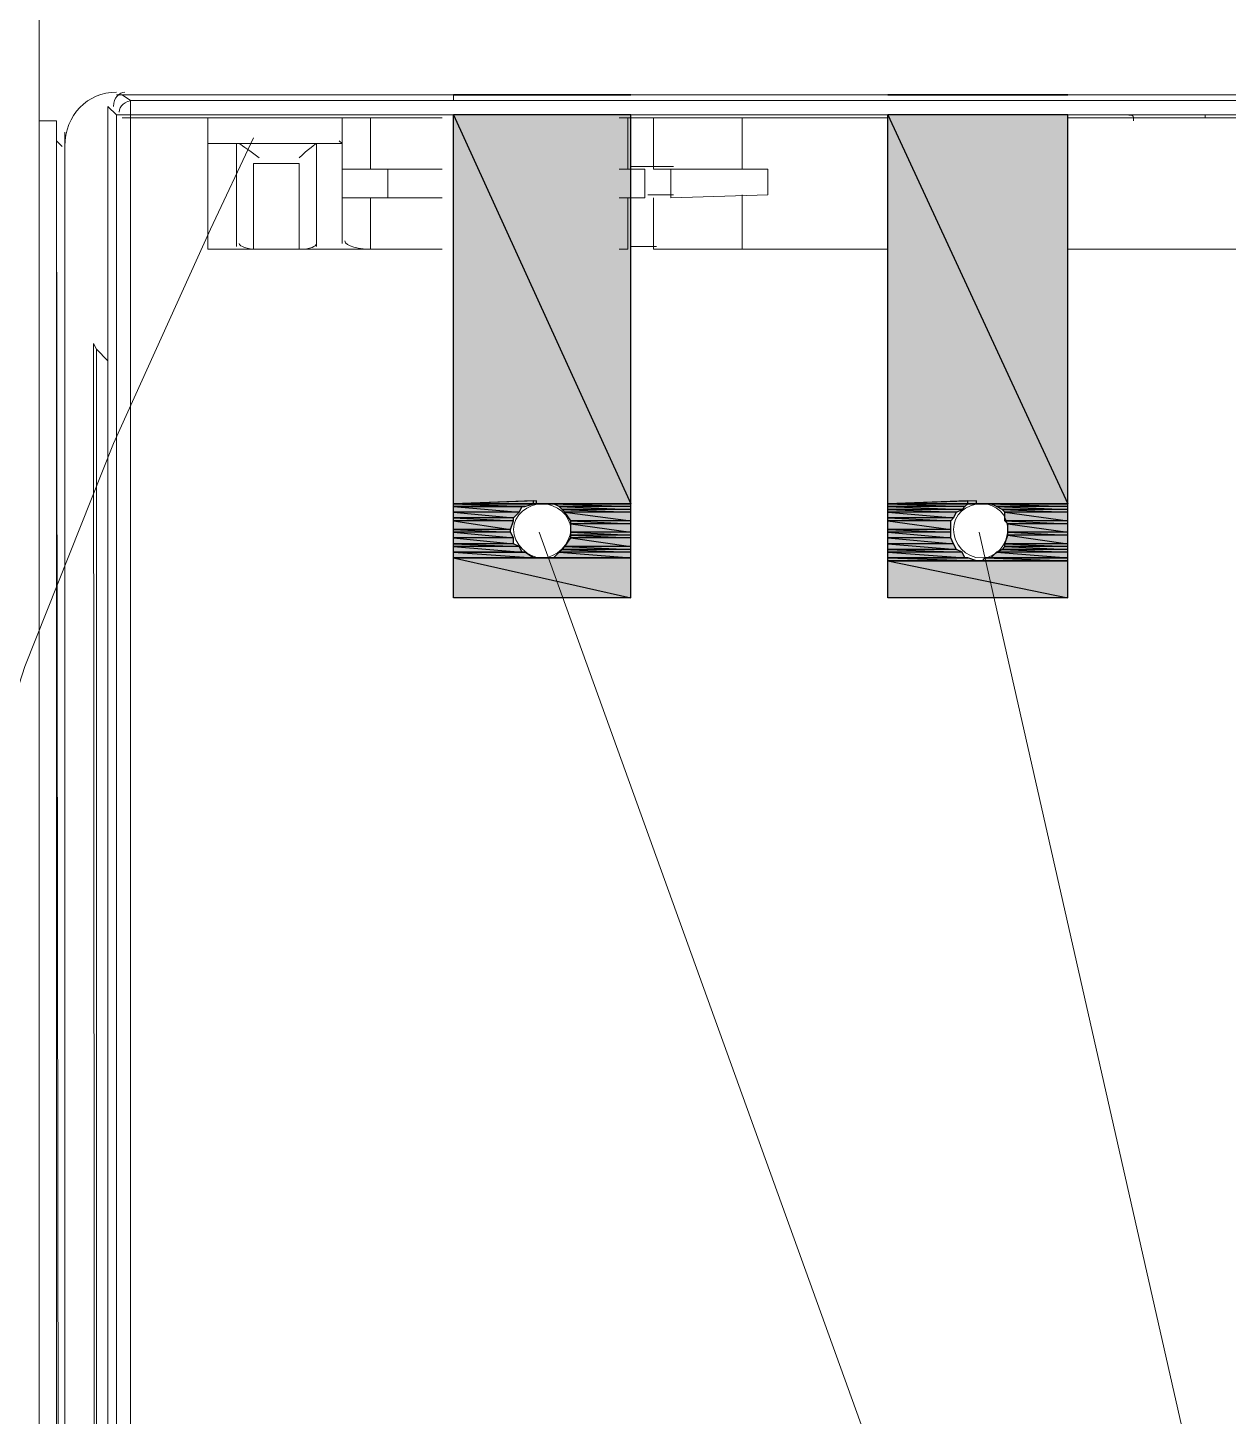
# Model space of a CAD drawing. Header units: metres. Extents: x 2999 to 3164, y 1641 to 1678.
# Drawn here: x 3006.717 to 3007.369, y 1651.886 to 1652.64 of the extents above; entities that cross this region are included whole.
import ezdxf

# ---------------------------------------------------------------- set-up
doc = ezdxf.new("R2010")
doc.units = ezdxf.units.M

msp = doc.modelspace()

# ---------------------------------------------------------------- hatches: boundary and pattern name
at = {"true_color": 0xfecc66}
h = msp.add_hatch(color=31, dxfattribs=at)
h.paths.add_polyline_path([(3007.04399, 1652.59271), (3006.94777, 1652.59271), (3007.04399, 1652.38165)])
h.paths.add_polyline_path([(3006.94777, 1652.59271), (3007.04399, 1652.38165), (3006.94777, 1652.38165)])
h = msp.add_hatch(color=31, dxfattribs=at)
h.paths.add_polyline_path([(3007.28143, 1652.59271), (3007.18366, 1652.59271), (3007.28143, 1652.38165)])
h.paths.add_polyline_path([(3007.18366, 1652.59271), (3007.28143, 1652.38165), (3007.18366, 1652.38165)])
h = msp.add_hatch(color=31, dxfattribs=at)
h.paths.add_polyline_path([(3006.99277, 1652.38165), (3006.99277, 1652.3832), (3006.94777, 1652.38165)])
h.paths.add_polyline_path([(3006.99277, 1652.38165), (3006.94777, 1652.38165), (3006.99743, 1652.38165)])
h = msp.add_hatch(color=31, dxfattribs=at)
h.paths.add_polyline_path([(3006.99122, 1652.38165), (3006.99122, 1652.3832), (3006.94777, 1652.38165)])
h.paths.add_polyline_path([(3006.99122, 1652.38165), (3006.94777, 1652.38165), (3006.99277, 1652.38165)])
h = msp.add_hatch(color=31, dxfattribs=at)
h.paths.add_polyline_path([(3006.99122, 1652.38165), (3006.94777, 1652.38165), (3006.98656, 1652.3801)])
h.paths.add_polyline_path([(3006.94777, 1652.38165), (3006.98656, 1652.3801), (3006.94777, 1652.3801)])
h = msp.add_hatch(color=31, dxfattribs=at)
h.paths.add_polyline_path([(3006.98501, 1652.3801), (3006.94777, 1652.3801)])
h.paths.add_polyline_path([(3006.98501, 1652.3801), (3006.94777, 1652.3801), (3006.98656, 1652.3801)])
h = msp.add_hatch(color=31, dxfattribs=at)
h.paths.add_polyline_path([(3006.98501, 1652.3801), (3006.94777, 1652.3801), (3006.98346, 1652.37699)])
h.paths.add_polyline_path([(3006.94777, 1652.3801), (3006.98346, 1652.37699), (3006.94777, 1652.37699)])
h = msp.add_hatch(color=31, dxfattribs=at)
h.paths.add_polyline_path([(3007.04399, 1652.38165), (3007.00208, 1652.38165), (3007.04399, 1652.3801)])
h.paths.add_polyline_path([(3007.00208, 1652.38165), (3007.04399, 1652.3801), (3007.00519, 1652.3801)])
h = msp.add_hatch(color=31, dxfattribs=at)
h.paths.add_polyline_path([(3007.04399, 1652.3801), (3007.00519, 1652.3801), (3007.04399, 1652.37855)])
h.paths.add_polyline_path([(3007.00519, 1652.3801), (3007.04399, 1652.37855), (3007.00674, 1652.37855)])
h = msp.add_hatch(color=31, dxfattribs=at)
h.paths.add_polyline_path([(3007.04399, 1652.37855), (3007.00674, 1652.37855), (3007.04399, 1652.37699)])
h.paths.add_polyline_path([(3007.00674, 1652.37855), (3007.04399, 1652.37699), (3007.00829, 1652.37699)])
h = msp.add_hatch(color=31, dxfattribs=at)
h.paths.add_polyline_path([(3007.23177, 1652.38165), (3007.23177, 1652.3832), (3007.18366, 1652.38165)])
h.paths.add_polyline_path([(3007.23177, 1652.38165), (3007.18366, 1652.38165), (3007.23332, 1652.38165)])
h = msp.add_hatch(color=31, dxfattribs=at)
h.paths.add_polyline_path([(3007.22712, 1652.38165), (3007.22712, 1652.3832), (3007.18366, 1652.38165)])
h.paths.add_polyline_path([(3007.22712, 1652.38165), (3007.18366, 1652.38165), (3007.23177, 1652.38165)])
h = msp.add_hatch(color=31, dxfattribs=at)
h.paths.add_polyline_path([(3007.22712, 1652.38165), (3007.18366, 1652.38165), (3007.22556, 1652.3801)])
h.paths.add_polyline_path([(3007.18366, 1652.38165), (3007.22556, 1652.3801), (3007.18366, 1652.3801)])
h = msp.add_hatch(color=31, dxfattribs=at)
h.paths.add_polyline_path([(3007.22556, 1652.3801), (3007.18366, 1652.3801), (3007.22401, 1652.37855)])
h.paths.add_polyline_path([(3007.18366, 1652.3801), (3007.22401, 1652.37855), (3007.18366, 1652.37855)])
h = msp.add_hatch(color=31, dxfattribs=at)
h.paths.add_polyline_path([(3007.22401, 1652.37855), (3007.18366, 1652.37855), (3007.22091, 1652.37699)])
h.paths.add_polyline_path([(3007.18366, 1652.37855), (3007.22091, 1652.37699), (3007.18366, 1652.37699)])
h = msp.add_hatch(color=31, dxfattribs=at)
h.paths.add_polyline_path([(3007.28143, 1652.38165), (3007.23953, 1652.38165), (3007.28143, 1652.3801)])
h.paths.add_polyline_path([(3007.23953, 1652.38165), (3007.28143, 1652.3801), (3007.24264, 1652.3801)])
h = msp.add_hatch(color=31, dxfattribs=at)
h.paths.add_polyline_path([(3007.28143, 1652.3801), (3007.24264, 1652.3801), (3007.28143, 1652.37855)])
h.paths.add_polyline_path([(3007.24264, 1652.3801), (3007.28143, 1652.37855), (3007.24574, 1652.37855)])
h = msp.add_hatch(color=31, dxfattribs=at)
h.paths.add_polyline_path([(3007.28143, 1652.37855), (3007.24574, 1652.37855), (3007.28143, 1652.37699)])
h.paths.add_polyline_path([(3007.24574, 1652.37855), (3007.28143, 1652.37699), (3007.24729, 1652.37699)])
h = msp.add_hatch(color=31, dxfattribs=at)
h.paths.add_polyline_path([(3006.98346, 1652.37699), (3006.94777, 1652.37699), (3006.98036, 1652.37389)])
h.paths.add_polyline_path([(3006.94777, 1652.37699), (3006.98036, 1652.37389), (3006.94777, 1652.37389)])
h = msp.add_hatch(color=31, dxfattribs=at)
h.paths.add_polyline_path([(3006.98036, 1652.37389), (3006.94777, 1652.37389), (3006.98036, 1652.37234)])
h.paths.add_polyline_path([(3006.94777, 1652.37389), (3006.98036, 1652.37234), (3006.94777, 1652.37234)])
h = msp.add_hatch(color=31, dxfattribs=at)
h.paths.add_polyline_path([(3006.98036, 1652.37234), (3006.94777, 1652.37234), (3006.9788, 1652.36768)])
h.paths.add_polyline_path([(3006.94777, 1652.37234), (3006.9788, 1652.36768), (3006.94777, 1652.36768)])
h = msp.add_hatch(color=31, dxfattribs=at)
h.paths.add_polyline_path([(3007.04399, 1652.37699), (3007.00829, 1652.37699), (3007.04399, 1652.37234)])
h.paths.add_polyline_path([(3007.00829, 1652.37699), (3007.04399, 1652.37234), (3007.0114, 1652.37234)])
h = msp.add_hatch(color=31, dxfattribs=at)
h.paths.add_polyline_path([(3007.04399, 1652.37234), (3007.0114, 1652.37234), (3007.04399, 1652.37079)])
h.paths.add_polyline_path([(3007.0114, 1652.37234), (3007.04399, 1652.37079), (3007.0114, 1652.37079)])
h = msp.add_hatch(color=31, dxfattribs=at)
h.paths.add_polyline_path([(3007.22091, 1652.37699), (3007.18366, 1652.37699), (3007.21936, 1652.37389)])
h.paths.add_polyline_path([(3007.18366, 1652.37699), (3007.21936, 1652.37389), (3007.18366, 1652.37389)])
h = msp.add_hatch(color=31, dxfattribs=at)
h.paths.add_polyline_path([(3007.21936, 1652.37389), (3007.18366, 1652.37389), (3007.2178, 1652.37234)])
h.paths.add_polyline_path([(3007.18366, 1652.37389), (3007.2178, 1652.37234), (3007.18366, 1652.37234)])
h = msp.add_hatch(color=31, dxfattribs=at)
h.paths.add_polyline_path([(3007.2178, 1652.37234), (3007.18366, 1652.37234), (3007.2178, 1652.36768)])
h.paths.add_polyline_path([(3007.18366, 1652.37234), (3007.2178, 1652.36768), (3007.18366, 1652.36768)])
h = msp.add_hatch(color=31, dxfattribs=at)
h.paths.add_polyline_path([(3007.28143, 1652.37699), (3007.24729, 1652.37699), (3007.28143, 1652.37234)])
h.paths.add_polyline_path([(3007.24729, 1652.37699), (3007.28143, 1652.37234), (3007.24729, 1652.37234)])
h = msp.add_hatch(color=31, dxfattribs=at)
h.paths.add_polyline_path([(3007.28143, 1652.37234), (3007.24729, 1652.37234), (3007.28143, 1652.37079)])
h.paths.add_polyline_path([(3007.24729, 1652.37234), (3007.28143, 1652.37079), (3007.24884, 1652.37079)])
h = msp.add_hatch(color=31, dxfattribs=at)
h.paths.add_polyline_path([(3006.9788, 1652.36768), (3006.94777, 1652.36768), (3006.9788, 1652.36613)])
h.paths.add_polyline_path([(3006.94777, 1652.36768), (3006.9788, 1652.36613), (3006.94777, 1652.36613)])
h = msp.add_hatch(color=31, dxfattribs=at)
h.paths.add_polyline_path([(3006.9788, 1652.36613), (3006.94777, 1652.36613), (3006.98036, 1652.36303)])
h.paths.add_polyline_path([(3006.94777, 1652.36613), (3006.98036, 1652.36303), (3006.94777, 1652.36303)])
h = msp.add_hatch(color=31, dxfattribs=at)
h.paths.add_polyline_path([(3007.04399, 1652.37079), (3007.0114, 1652.37079), (3007.04399, 1652.36613)])
h.paths.add_polyline_path([(3007.0114, 1652.37079), (3007.04399, 1652.36613), (3007.0114, 1652.36613)])
h = msp.add_hatch(color=31, dxfattribs=at)
h.paths.add_polyline_path([(3007.04399, 1652.36613), (3007.0114, 1652.36613), (3007.04399, 1652.36458)])
h.paths.add_polyline_path([(3007.0114, 1652.36613), (3007.04399, 1652.36458), (3007.0114, 1652.36458)])
h = msp.add_hatch(color=31, dxfattribs=at)
h.paths.add_polyline_path([(3007.04399, 1652.36458), (3007.0114, 1652.36458), (3007.04399, 1652.36303)])
h.paths.add_polyline_path([(3007.0114, 1652.36458), (3007.04399, 1652.36303), (3007.0114, 1652.36303)])
h = msp.add_hatch(color=31, dxfattribs=at)
h.paths.add_polyline_path([(3007.2178, 1652.36768), (3007.18366, 1652.36768), (3007.2178, 1652.36613)])
h.paths.add_polyline_path([(3007.18366, 1652.36768), (3007.2178, 1652.36613), (3007.18366, 1652.36613)])
h = msp.add_hatch(color=31, dxfattribs=at)
h.paths.add_polyline_path([(3007.2178, 1652.36613), (3007.18366, 1652.36613), (3007.2178, 1652.36303)])
h.paths.add_polyline_path([(3007.18366, 1652.36613), (3007.2178, 1652.36303), (3007.18366, 1652.36303)])
h = msp.add_hatch(color=31, dxfattribs=at)
h.paths.add_polyline_path([(3007.28143, 1652.36458), (3007.24884, 1652.36458), (3007.28143, 1652.35992)])
h.paths.add_polyline_path([(3007.24884, 1652.36458), (3007.28143, 1652.35992), (3007.24729, 1652.35992)])
h = msp.add_hatch(color=31, dxfattribs=at)
h.paths.add_polyline_path([(3007.28143, 1652.37079), (3007.24884, 1652.37079), (3007.28143, 1652.36613)])
h.paths.add_polyline_path([(3007.24884, 1652.37079), (3007.28143, 1652.36613), (3007.24884, 1652.36613)])
h = msp.add_hatch(color=31, dxfattribs=at)
h.paths.add_polyline_path([(3007.28143, 1652.36613), (3007.24884, 1652.36613), (3007.28143, 1652.36458)])
h.paths.add_polyline_path([(3007.24884, 1652.36613), (3007.28143, 1652.36458), (3007.24884, 1652.36458)])
h = msp.add_hatch(color=31, dxfattribs=at)
h.paths.add_polyline_path([(3006.98036, 1652.36303), (3006.94777, 1652.36303), (3006.98036, 1652.35992)])
h.paths.add_polyline_path([(3006.94777, 1652.36303), (3006.98036, 1652.35992), (3006.94777, 1652.35992)])
h = msp.add_hatch(color=31, dxfattribs=at)
h.paths.add_polyline_path([(3006.98036, 1652.35992), (3006.94777, 1652.35992), (3006.98346, 1652.35837)])
h.paths.add_polyline_path([(3006.94777, 1652.35992), (3006.98346, 1652.35837), (3006.94777, 1652.35837)])
h = msp.add_hatch(color=31, dxfattribs=at)
h.paths.add_polyline_path([(3006.98346, 1652.35837), (3006.94777, 1652.35837), (3006.98501, 1652.35527)])
h.paths.add_polyline_path([(3006.94777, 1652.35837), (3006.98501, 1652.35527), (3006.94777, 1652.35527)])
h = msp.add_hatch(color=31, dxfattribs=at)
h.paths.add_polyline_path([(3007.04399, 1652.35682), (3007.00674, 1652.35682), (3007.04399, 1652.35527)])
h.paths.add_polyline_path([(3007.00674, 1652.35682), (3007.04399, 1652.35527), (3007.00519, 1652.35527)])
h = msp.add_hatch(color=31, dxfattribs=at)
h.paths.add_polyline_path([(3007.04399, 1652.35837), (3007.00829, 1652.35837), (3007.04399, 1652.35682)])
h.paths.add_polyline_path([(3007.00829, 1652.35837), (3007.04399, 1652.35682), (3007.00674, 1652.35682)])
h = msp.add_hatch(color=31, dxfattribs=at)
h.paths.add_polyline_path([(3007.04399, 1652.36303), (3007.0114, 1652.36303), (3007.04399, 1652.35837)])
h.paths.add_polyline_path([(3007.0114, 1652.36303), (3007.04399, 1652.35837), (3007.00829, 1652.35837)])
h = msp.add_hatch(color=31, dxfattribs=at)
h.paths.add_polyline_path([(3007.2178, 1652.36303), (3007.18366, 1652.36303), (3007.21936, 1652.35992)])
h.paths.add_polyline_path([(3007.18366, 1652.36303), (3007.21936, 1652.35992), (3007.18366, 1652.35992)])
h = msp.add_hatch(color=31, dxfattribs=at)
h.paths.add_polyline_path([(3007.21936, 1652.35992), (3007.18366, 1652.35992), (3007.22091, 1652.35682)])
h.paths.add_polyline_path([(3007.18366, 1652.35992), (3007.22091, 1652.35682), (3007.18366, 1652.35682)])
h = msp.add_hatch(color=31, dxfattribs=at)
h.paths.add_polyline_path([(3007.22091, 1652.35682), (3007.18366, 1652.35682), (3007.22401, 1652.35527)])
h.paths.add_polyline_path([(3007.18366, 1652.35682), (3007.22401, 1652.35527), (3007.18366, 1652.35527)])
h = msp.add_hatch(color=31, dxfattribs=at)
h.paths.add_polyline_path([(3007.28143, 1652.35682), (3007.24574, 1652.35682), (3007.28143, 1652.35527)])
h.paths.add_polyline_path([(3007.24574, 1652.35682), (3007.28143, 1652.35527), (3007.24264, 1652.35527)])
h = msp.add_hatch(color=31, dxfattribs=at)
h.paths.add_polyline_path([(3007.28143, 1652.35837), (3007.24729, 1652.35837), (3007.28143, 1652.35682)])
h.paths.add_polyline_path([(3007.24729, 1652.35837), (3007.28143, 1652.35682), (3007.24574, 1652.35682)])
h = msp.add_hatch(color=31, dxfattribs=at)
h.paths.add_polyline_path([(3007.28143, 1652.35992), (3007.24729, 1652.35992), (3007.28143, 1652.35837)])
h.paths.add_polyline_path([(3007.24729, 1652.35992), (3007.28143, 1652.35837), (3007.24729, 1652.35837)])
h = msp.add_hatch(color=31, dxfattribs=at)
h.paths.add_polyline_path([(3006.98656, 1652.35527), (3006.94777, 1652.35527)])
h.paths.add_polyline_path([(3006.98656, 1652.35527), (3006.94777, 1652.35527), (3006.98501, 1652.35527)])
h = msp.add_hatch(color=31, dxfattribs=at)
h.paths.add_polyline_path([(3006.98656, 1652.35527), (3006.94777, 1652.35527), (3006.99122, 1652.35216)])
h.paths.add_polyline_path([(3006.94777, 1652.35527), (3006.99122, 1652.35216), (3006.94777, 1652.35216)])
h = msp.add_hatch(color=31, dxfattribs=at)
h.paths.add_polyline_path([(3006.99277, 1652.35216), (3006.94777, 1652.35216)])
h.paths.add_polyline_path([(3006.99277, 1652.35216), (3006.94777, 1652.35216), (3006.99122, 1652.35216)])
h = msp.add_hatch(color=31, dxfattribs=at)
h.paths.add_polyline_path([(3006.99743, 1652.35216), (3006.99588, 1652.35216), (3006.94777, 1652.35216)])
h.paths.add_polyline_path([(3006.99743, 1652.35216), (3006.94777, 1652.35216), (3006.99277, 1652.35216)])
h = msp.add_hatch(color=31, dxfattribs=at)
h.paths.add_polyline_path([(3007.04399, 1652.35216), (3006.94777, 1652.35216), (3007.04399, 1652.33044)])
h.paths.add_polyline_path([(3006.94777, 1652.35216), (3007.04399, 1652.33044), (3006.94777, 1652.33044)])
h = msp.add_hatch(color=31, dxfattribs=at)
h.paths.add_polyline_path([(3007.04399, 1652.35527), (3007.00519, 1652.35527), (3007.04399, 1652.35216)])
h.paths.add_polyline_path([(3007.00519, 1652.35527), (3007.04399, 1652.35216), (3007.00208, 1652.35216)])
h = msp.add_hatch(color=31, dxfattribs=at)
h.paths.add_polyline_path([(3007.22401, 1652.35527), (3007.18366, 1652.35527), (3007.22556, 1652.35216)])
h.paths.add_polyline_path([(3007.18366, 1652.35527), (3007.22556, 1652.35216), (3007.18366, 1652.35216)])
h = msp.add_hatch(color=31, dxfattribs=at)
h.paths.add_polyline_path([(3007.22712, 1652.35216), (3007.18366, 1652.35216)])
h.paths.add_polyline_path([(3007.22712, 1652.35216), (3007.18366, 1652.35216), (3007.22556, 1652.35216)])
h = msp.add_hatch(color=31, dxfattribs=at)
h.paths.add_polyline_path([(3007.22712, 1652.35216), (3007.18366, 1652.35216), (3007.23177, 1652.35061)])
h.paths.add_polyline_path([(3007.18366, 1652.35216), (3007.23177, 1652.35061), (3007.18366, 1652.35061)])
h = msp.add_hatch(color=31, dxfattribs=at)
h.paths.add_polyline_path([(3007.23332, 1652.35061), (3007.18366, 1652.35061)])
h.paths.add_polyline_path([(3007.23332, 1652.35061), (3007.18366, 1652.35061), (3007.23177, 1652.35061)])
h = msp.add_hatch(color=31, dxfattribs=at)
h.paths.add_polyline_path([(3007.28143, 1652.35061), (3007.18366, 1652.35061), (3007.28143, 1652.33044)])
h.paths.add_polyline_path([(3007.18366, 1652.35061), (3007.28143, 1652.33044), (3007.18366, 1652.33044)])
h = msp.add_hatch(color=31, dxfattribs=at)
h.paths.add_polyline_path([(3007.28143, 1652.35216), (3007.23643, 1652.35216), (3007.28143, 1652.35061)])
h.paths.add_polyline_path([(3007.23643, 1652.35216), (3007.28143, 1652.35061), (3007.23488, 1652.35061)])
h = msp.add_hatch(color=31, dxfattribs=at)
h.paths.add_polyline_path([(3007.28143, 1652.35527), (3007.24264, 1652.35527), (3007.28143, 1652.35216)])
h.paths.add_polyline_path([(3007.24264, 1652.35527), (3007.28143, 1652.35216), (3007.23953, 1652.35216)])

# ---------------------------------------------------------------- linework, layer by layer
at = {"color": 7, "linetype": 'Continuous', "lineweight": 20, "true_color": 0x000007}
for points in [[(3006.72273, 1652.67497), (3006.72273, 1650.14374), (3006.72273, 1650.14374)], [(3006.72273, 1652.67497), (3006.72273, 1650.14374), (3006.72273, 1650.14374)], [(3006.76308, 1650.86074), (3006.76308, 1650.8685), (3006.76464, 1650.87005), (3006.76464, 1652.59271), (3006.75998, 1652.59737), (3006.75998, 1652.45925), (3006.75688, 1652.46235)], [(3007.94877, 1652.60358), (3006.76464, 1652.60358), (3006.76464, 1652.60358)], [(3006.7724, 1652.60047), (3006.7724, 1652.59271), (3006.76464, 1652.59271)], [(3007.94412, 1652.60358), (3006.76774, 1652.60358), (3006.76774, 1652.60358)], [(3006.76774, 1652.60358), (3006.7724, 1652.60047), (3006.7724, 1652.60047)], [(3006.7724, 1652.60047), (3007.94101, 1652.60047), (3007.94101, 1652.60047)], [(3006.94777, 1652.60358), (3006.94777, 1652.60047), (3006.94777, 1652.60047)], [(3006.72273, 1651.50635), (3006.73205, 1651.5079), (3006.73205, 1652.58961), (3006.72273, 1652.58961)], [(3006.94156, 1652.59116), (3006.76774, 1652.59116), (3006.76774, 1652.59116)], [(3007.94101, 1652.59271), (3006.7724, 1652.59271), (3006.7724, 1652.59271)], [(3006.7724, 1652.59271), (3006.7724, 1650.87005), (3006.7724, 1650.87005)], [(3006.94777, 1652.59271), (3006.94777, 1652.51977), (3006.94777, 1652.51977)], [(3007.04399, 1652.59271), (3007.04399, 1652.33044), (3006.94777, 1652.33044), (3006.94777, 1652.59271)], [(3007.04399, 1652.51977), (3007.04399, 1652.59271), (3007.04399, 1652.59271)], [(3007.18366, 1652.59271), (3007.18366, 1652.51977), (3007.18366, 1652.51977)], [(3007.18366, 1652.59271), (3007.18366, 1652.33044), (3007.28143, 1652.33044), (3007.28143, 1652.59271)], [(3007.28143, 1652.51977), (3007.28143, 1652.59271), (3007.28143, 1652.59271)], [(3007.35593, 1652.59116), (3007.35593, 1652.59271), (3007.35593, 1652.59271)], [(3006.7367, 1652.5834), (3006.7367, 1650.15616), (3006.7367, 1650.15616)], [(3006.73515, 1652.57564), (3006.73205, 1652.57875), (3006.73515, 1650.15616)], [(3006.75377, 1652.46546), (3006.75222, 1652.46856), (3006.75377, 1650.21979)], [(3006.75998, 1650.21979), (3006.75998, 1652.45925), (3006.75377, 1652.46546), (3006.75377, 1650.21979)]]:
    msp.add_lwpolyline(points, dxfattribs=at)
at = {"color": 31, "linetype": 'Continuous', "lineweight": -2, "true_color": 0xfecc66}
for points in [[(3006.94777, 1652.60358), (3007.04399, 1652.60358), (3007.04399, 1652.60358)], [(3007.04399, 1652.60358), (3007.04399, 1652.60358), (3006.94777, 1652.60358)], [(3007.18366, 1652.60358), (3007.28143, 1652.60358), (3007.28143, 1652.60358)], [(3007.28143, 1652.60358), (3007.28143, 1652.60358), (3007.18366, 1652.60358)], [(3007.04399, 1652.59271), (3006.94777, 1652.59271), (3007.04399, 1652.38165)], [(3006.94777, 1652.59271), (3007.04399, 1652.38165), (3006.94777, 1652.38165)], [(3007.28143, 1652.59271), (3007.18366, 1652.59271), (3007.28143, 1652.38165)], [(3007.18366, 1652.59271), (3007.28143, 1652.38165), (3007.18366, 1652.38165)], [(3006.99277, 1652.38165), (3006.99277, 1652.3832), (3006.94777, 1652.38165)], [(3006.99122, 1652.38165), (3006.99122, 1652.3832), (3006.94777, 1652.38165)], [(3006.99277, 1652.38165), (3006.94777, 1652.38165), (3006.99743, 1652.38165)], [(3006.99122, 1652.38165), (3006.94777, 1652.38165), (3006.99277, 1652.38165)], [(3006.99122, 1652.38165), (3006.94777, 1652.38165), (3006.98656, 1652.3801)], [(3006.94777, 1652.38165), (3006.98656, 1652.3801), (3006.94777, 1652.3801)], [(3006.98501, 1652.3801), (3006.98501, 1652.3801), (3006.94777, 1652.3801)], [(3006.98501, 1652.3801), (3006.94777, 1652.3801), (3006.98656, 1652.3801)], [(3006.98501, 1652.3801), (3006.94777, 1652.3801), (3006.98346, 1652.37699)], [(3006.94777, 1652.3801), (3006.98346, 1652.37699), (3006.94777, 1652.37699)], [(3007.04399, 1652.38165), (3006.99743, 1652.38165)], [(3006.99743, 1652.38165), (3007.04399, 1652.38165), (3006.99898, 1652.38165)], [(3007.04399, 1652.38165), (3006.99898, 1652.38165)], [(3006.99898, 1652.38165), (3007.04399, 1652.38165), (3007.00208, 1652.38165)], [(3007.04399, 1652.38165), (3007.00208, 1652.38165), (3007.04399, 1652.3801)], [(3007.00208, 1652.38165), (3007.04399, 1652.3801), (3007.00519, 1652.3801)], [(3007.04399, 1652.3801), (3007.00519, 1652.3801), (3007.04399, 1652.37855)], [(3007.00519, 1652.3801), (3007.04399, 1652.37855), (3007.00674, 1652.37855)], [(3007.04399, 1652.37855), (3007.00674, 1652.37855), (3007.04399, 1652.37699)], [(3007.00674, 1652.37855), (3007.04399, 1652.37699), (3007.00829, 1652.37699)], [(3007.23177, 1652.38165), (3007.23177, 1652.3832), (3007.18366, 1652.38165)], [(3007.22712, 1652.38165), (3007.22712, 1652.3832), (3007.18366, 1652.38165)], [(3007.23177, 1652.38165), (3007.18366, 1652.38165), (3007.23332, 1652.38165)], [(3007.22712, 1652.38165), (3007.18366, 1652.38165), (3007.23177, 1652.38165)], [(3007.22712, 1652.38165), (3007.18366, 1652.38165), (3007.22556, 1652.3801)], [(3007.18366, 1652.38165), (3007.22556, 1652.3801), (3007.18366, 1652.3801)], [(3007.22556, 1652.3801), (3007.18366, 1652.3801), (3007.22401, 1652.37855)], [(3007.18366, 1652.3801), (3007.22401, 1652.37855), (3007.18366, 1652.37855)], [(3007.22401, 1652.37855), (3007.18366, 1652.37855), (3007.22091, 1652.37699)], [(3007.18366, 1652.37855), (3007.22091, 1652.37699), (3007.18366, 1652.37699)], [(3007.28143, 1652.38165), (3007.23332, 1652.38165)], [(3007.23332, 1652.38165), (3007.28143, 1652.38165), (3007.23643, 1652.38165)], [(3007.28143, 1652.38165), (3007.23643, 1652.38165)], [(3007.23643, 1652.38165), (3007.28143, 1652.38165), (3007.23953, 1652.38165)], [(3007.28143, 1652.38165), (3007.23953, 1652.38165), (3007.28143, 1652.3801)], [(3007.23953, 1652.38165), (3007.28143, 1652.3801), (3007.24264, 1652.3801)], [(3007.28143, 1652.3801), (3007.24264, 1652.3801), (3007.28143, 1652.37855)], [(3007.24264, 1652.3801), (3007.28143, 1652.37855), (3007.24574, 1652.37855)], [(3007.28143, 1652.37855), (3007.24574, 1652.37855), (3007.28143, 1652.37699)], [(3007.24574, 1652.37855), (3007.28143, 1652.37699), (3007.24729, 1652.37699)], [(3006.98346, 1652.37699), (3006.94777, 1652.37699), (3006.98036, 1652.37389)], [(3006.94777, 1652.37699), (3006.98036, 1652.37389), (3006.94777, 1652.37389)], [(3006.98036, 1652.37389), (3006.94777, 1652.37389), (3006.98036, 1652.37234)], [(3006.94777, 1652.37389), (3006.98036, 1652.37234), (3006.94777, 1652.37234)], [(3006.98036, 1652.37234), (3006.94777, 1652.37234), (3006.9788, 1652.36768)], [(3006.94777, 1652.37234), (3006.9788, 1652.36768), (3006.94777, 1652.36768)], [(3007.04399, 1652.37699), (3007.00829, 1652.37699), (3007.04399, 1652.37234)], [(3007.00829, 1652.37699), (3007.04399, 1652.37234), (3007.0114, 1652.37234)], [(3007.04399, 1652.37234), (3007.0114, 1652.37234), (3007.04399, 1652.37079)], [(3007.0114, 1652.37234), (3007.04399, 1652.37079), (3007.0114, 1652.37079)], [(3007.22091, 1652.37699), (3007.18366, 1652.37699), (3007.21936, 1652.37389)], [(3007.18366, 1652.37699), (3007.21936, 1652.37389), (3007.18366, 1652.37389)], [(3007.21936, 1652.37389), (3007.18366, 1652.37389), (3007.2178, 1652.37234)], [(3007.18366, 1652.37389), (3007.2178, 1652.37234), (3007.18366, 1652.37234)], [(3007.2178, 1652.37234), (3007.18366, 1652.37234), (3007.2178, 1652.36768)], [(3007.18366, 1652.37234), (3007.2178, 1652.36768), (3007.18366, 1652.36768)], [(3007.28143, 1652.37699), (3007.24729, 1652.37699), (3007.28143, 1652.37234)], [(3007.24729, 1652.37699), (3007.28143, 1652.37234), (3007.24729, 1652.37234)], [(3007.28143, 1652.37234), (3007.24729, 1652.37234), (3007.28143, 1652.37079)], [(3007.24729, 1652.37234), (3007.28143, 1652.37079), (3007.24884, 1652.37079)], [(3006.9788, 1652.36768), (3006.94777, 1652.36768), (3006.9788, 1652.36613)], [(3006.94777, 1652.36768), (3006.9788, 1652.36613), (3006.94777, 1652.36613)], [(3006.9788, 1652.36613), (3006.94777, 1652.36613), (3006.98036, 1652.36303)], [(3006.94777, 1652.36613), (3006.98036, 1652.36303), (3006.94777, 1652.36303)], [(3007.04399, 1652.37079), (3007.0114, 1652.37079), (3007.04399, 1652.36613)], [(3007.0114, 1652.37079), (3007.04399, 1652.36613), (3007.0114, 1652.36613)], [(3007.04399, 1652.36613), (3007.0114, 1652.36613), (3007.04399, 1652.36458)], [(3007.0114, 1652.36613), (3007.04399, 1652.36458), (3007.0114, 1652.36458)], [(3007.04399, 1652.36458), (3007.0114, 1652.36458), (3007.04399, 1652.36303)], [(3007.0114, 1652.36458), (3007.04399, 1652.36303), (3007.0114, 1652.36303)], [(3007.2178, 1652.36768), (3007.18366, 1652.36768), (3007.2178, 1652.36613)], [(3007.18366, 1652.36768), (3007.2178, 1652.36613), (3007.18366, 1652.36613)], [(3007.2178, 1652.36613), (3007.18366, 1652.36613), (3007.2178, 1652.36303)], [(3007.18366, 1652.36613), (3007.2178, 1652.36303), (3007.18366, 1652.36303)], [(3007.24884, 1652.36458), (3007.28143, 1652.35992), (3007.24729, 1652.35992)], [(3007.28143, 1652.37079), (3007.24884, 1652.37079), (3007.28143, 1652.36613)], [(3007.24884, 1652.37079), (3007.28143, 1652.36613), (3007.24884, 1652.36613)], [(3007.28143, 1652.36613), (3007.24884, 1652.36613), (3007.28143, 1652.36458)], [(3007.24884, 1652.36613), (3007.28143, 1652.36458), (3007.24884, 1652.36458)], [(3007.28143, 1652.36458), (3007.24884, 1652.36458), (3007.28143, 1652.35992)], [(3006.98036, 1652.36303), (3006.94777, 1652.36303), (3006.98036, 1652.35992)], [(3006.94777, 1652.36303), (3006.98036, 1652.35992), (3006.94777, 1652.35992)], [(3006.98036, 1652.35992), (3006.94777, 1652.35992), (3006.98346, 1652.35837)], [(3006.94777, 1652.35992), (3006.98346, 1652.35837), (3006.94777, 1652.35837)], [(3006.98346, 1652.35837), (3006.94777, 1652.35837), (3006.98501, 1652.35527)], [(3006.94777, 1652.35837), (3006.98501, 1652.35527), (3006.94777, 1652.35527)], [(3007.00674, 1652.35682), (3007.04399, 1652.35527), (3007.00519, 1652.35527)], [(3007.00829, 1652.35837), (3007.04399, 1652.35682), (3007.00674, 1652.35682)], [(3007.04399, 1652.35682), (3007.00674, 1652.35682), (3007.04399, 1652.35527)], [(3007.0114, 1652.36303), (3007.04399, 1652.35837), (3007.00829, 1652.35837)], [(3007.04399, 1652.35837), (3007.00829, 1652.35837), (3007.04399, 1652.35682)], [(3007.04399, 1652.36303), (3007.0114, 1652.36303), (3007.04399, 1652.35837)], [(3007.2178, 1652.36303), (3007.18366, 1652.36303), (3007.21936, 1652.35992)], [(3007.18366, 1652.36303), (3007.21936, 1652.35992), (3007.18366, 1652.35992)], [(3007.21936, 1652.35992), (3007.18366, 1652.35992), (3007.22091, 1652.35682)], [(3007.18366, 1652.35992), (3007.22091, 1652.35682), (3007.18366, 1652.35682)], [(3007.22091, 1652.35682), (3007.18366, 1652.35682), (3007.22401, 1652.35527)], [(3007.18366, 1652.35682), (3007.22401, 1652.35527), (3007.18366, 1652.35527)], [(3007.24574, 1652.35682), (3007.28143, 1652.35527), (3007.24264, 1652.35527)], [(3007.24729, 1652.35837), (3007.28143, 1652.35682), (3007.24574, 1652.35682)], [(3007.28143, 1652.35682), (3007.24574, 1652.35682), (3007.28143, 1652.35527)], [(3007.28143, 1652.35992), (3007.24729, 1652.35992), (3007.28143, 1652.35837)], [(3007.24729, 1652.35992), (3007.28143, 1652.35837), (3007.24729, 1652.35837)], [(3007.28143, 1652.35837), (3007.24729, 1652.35837), (3007.28143, 1652.35682)], [(3006.98656, 1652.35527), (3006.98656, 1652.35527), (3006.94777, 1652.35527)], [(3006.98656, 1652.35527), (3006.94777, 1652.35527), (3006.98501, 1652.35527)], [(3006.98656, 1652.35527), (3006.94777, 1652.35527), (3006.99122, 1652.35216)], [(3006.94777, 1652.35527), (3006.99122, 1652.35216), (3006.94777, 1652.35216)], [(3006.99277, 1652.35216), (3006.99277, 1652.35216), (3006.94777, 1652.35216)], [(3006.99277, 1652.35216), (3006.94777, 1652.35216), (3006.99122, 1652.35216)], [(3006.99743, 1652.35216), (3006.99588, 1652.35216), (3006.94777, 1652.35216)], [(3006.99743, 1652.35216), (3006.94777, 1652.35216), (3006.99277, 1652.35216)], [(3007.04399, 1652.35216), (3006.94777, 1652.35216), (3007.04399, 1652.33044)], [(3006.94777, 1652.35216), (3007.04399, 1652.33044), (3006.94777, 1652.33044)], [(3007.04399, 1652.35216), (3006.99898, 1652.35216), (3006.99743, 1652.35216)], [(3006.99743, 1652.35216), (3007.04399, 1652.35216), (3007.04399, 1652.35216)], [(3007.04399, 1652.35216), (3007.04399, 1652.35216), (3006.99743, 1652.35216)], [(3007.00208, 1652.35216), (3007.04399, 1652.35216), (3006.99898, 1652.35216)], [(3006.99898, 1652.35216), (3007.04399, 1652.35216), (3007.04399, 1652.35216)], [(3007.00519, 1652.35527), (3007.04399, 1652.35216), (3007.00208, 1652.35216)], [(3007.04399, 1652.35216), (3007.00208, 1652.35216)], [(3007.04399, 1652.35527), (3007.00519, 1652.35527), (3007.04399, 1652.35216)], [(3007.22401, 1652.35527), (3007.18366, 1652.35527), (3007.22556, 1652.35216)], [(3007.18366, 1652.35527), (3007.22556, 1652.35216), (3007.18366, 1652.35216)], [(3007.22712, 1652.35216), (3007.22712, 1652.35216), (3007.18366, 1652.35216)], [(3007.22712, 1652.35216), (3007.18366, 1652.35216), (3007.22556, 1652.35216)], [(3007.22712, 1652.35216), (3007.18366, 1652.35216), (3007.23177, 1652.35061)], [(3007.18366, 1652.35216), (3007.23177, 1652.35061), (3007.18366, 1652.35061)], [(3007.23332, 1652.35061), (3007.23332, 1652.35061), (3007.18366, 1652.35061)], [(3007.23332, 1652.35061), (3007.18366, 1652.35061), (3007.23177, 1652.35061)], [(3007.28143, 1652.35061), (3007.18366, 1652.35061), (3007.28143, 1652.33044)], [(3007.18366, 1652.35061), (3007.28143, 1652.33044), (3007.18366, 1652.33044)], [(3007.23488, 1652.35061), (3007.28143, 1652.35061), (3007.23332, 1652.35061)], [(3007.23643, 1652.35216), (3007.28143, 1652.35061), (3007.23488, 1652.35061)], [(3007.28143, 1652.35061), (3007.23488, 1652.35061)], [(3007.23953, 1652.35216), (3007.28143, 1652.35216), (3007.23643, 1652.35216)], [(3007.28143, 1652.35216), (3007.23643, 1652.35216), (3007.28143, 1652.35061)], [(3007.24264, 1652.35527), (3007.28143, 1652.35216), (3007.23953, 1652.35216)], [(3007.28143, 1652.35216), (3007.23953, 1652.35216)], [(3007.28143, 1652.35527), (3007.24264, 1652.35527), (3007.28143, 1652.35216)]]:
    msp.add_lwpolyline(points, close=True, dxfattribs=at)
at = {"color": 7, "linetype": 'Continuous', "lineweight": 13, "true_color": 0x000007}
for points in [[(3006.8143, 1652.59116), (3006.8143, 1652.5772), (3006.8143, 1652.5772)], [(3006.88724, 1652.59116), (3006.88724, 1652.5772), (3006.88724, 1652.5772)], [(3006.90276, 1652.56323), (3006.90276, 1652.59116), (3006.90276, 1652.59116)], [(3006.92604, 1652.59116), (3006.94156, 1652.59116), (3006.94156, 1652.59116)], [(3007.18366, 1652.59116), (3007.03778, 1652.59116), (3007.03778, 1652.59116)], [(3007.03778, 1652.59116), (3007.18366, 1652.59116), (3007.18366, 1652.59116)], [(3007.04243, 1652.56323), (3007.04243, 1652.59116), (3007.04243, 1652.59116)], [(3007.0564, 1652.59116), (3007.0564, 1652.56323), (3007.0564, 1652.56323)], [(3007.10451, 1652.59116), (3007.10451, 1652.56323), (3007.10451, 1652.56323)], [(3007.42732, 1652.59116), (3007.28143, 1652.59116), (3007.28143, 1652.59116)], [(3007.28143, 1652.59116), (3007.30316, 1652.59116), (3007.30316, 1652.59116)], [(3007.31713, 1652.59116), (3007.31713, 1652.58961), (3007.31713, 1652.58961)], [(3006.8143, 1652.5772), (3006.81585, 1652.5772), (3006.8174, 1652.5772), (3006.82206, 1652.5772), (3006.82827, 1652.5772), (3006.83603, 1652.5772), (3006.84379, 1652.5772), (3006.85155, 1652.5772), (3006.8593, 1652.5772), (3006.86706, 1652.5772), (3006.87327, 1652.5772), (3006.87948, 1652.5772), (3006.88414, 1652.5772), (3006.88724, 1652.5772), (3006.88569, 1652.57875)], [(3006.83913, 1652.51977), (3006.8143, 1652.51977), (3006.8143, 1652.5772)], [(3006.82982, 1652.5772), (3006.82982, 1652.52133), (3006.82982, 1652.52133)], [(3006.87327, 1652.52133), (3006.87327, 1652.5772), (3006.87327, 1652.5772)], [(3006.88724, 1652.52288), (3006.88724, 1652.5772), (3006.88724, 1652.5772)], [(3006.83913, 1652.51977), (3006.83913, 1652.56633), (3006.83913, 1652.56633)], [(3006.83913, 1652.56633), (3006.86396, 1652.56633), (3006.86396, 1652.56633)], [(3006.86396, 1652.56633), (3006.86396, 1652.51977), (3006.86396, 1652.51977)], [(3006.88724, 1652.56323), (3006.91207, 1652.56323), (3006.94156, 1652.56323), (3006.90276, 1652.56323)], [(3006.91207, 1652.56323), (3006.91207, 1652.54771), (3006.88724, 1652.54771)], [(3007.03778, 1652.54771), (3007.05175, 1652.54771), (3007.05175, 1652.56323), (3007.03778, 1652.56323)], [(3007.04243, 1652.56323), (3007.03778, 1652.56323), (3007.03778, 1652.56323)], [(3007.0564, 1652.56323), (3007.10451, 1652.56323), (3007.11848, 1652.56323), (3007.06571, 1652.56323)], [(3007.06571, 1652.56323), (3007.06571, 1652.54771), (3007.06571, 1652.54771)], [(3007.11848, 1652.56323), (3007.11848, 1652.54926), (3007.06571, 1652.54771)], [(3006.90276, 1652.51977), (3006.90276, 1652.54771), (3006.90276, 1652.54771)], [(3006.91207, 1652.54771), (3006.94156, 1652.54771), (3006.94156, 1652.54771)], [(3007.04243, 1652.51977), (3007.04243, 1652.54771), (3007.04243, 1652.54771)], [(3007.10451, 1652.54926), (3007.10451, 1652.51977), (3007.0564, 1652.51977)], [(3007.0564, 1652.54771), (3007.0564, 1652.51977), (3007.0564, 1652.51977)], [(3006.86396, 1652.51977), (3006.83913, 1652.51977), (3006.83913, 1652.51977)], [(3006.90276, 1652.51977), (3006.86396, 1652.51977), (3006.86396, 1652.51977)], [(3006.94156, 1652.51977), (3006.90276, 1652.51977), (3006.90276, 1652.51977)], [(3007.04243, 1652.51977), (3007.03778, 1652.51977), (3007.03778, 1652.51977)], [(3007.10451, 1652.51977), (3007.18366, 1652.51977), (3007.18366, 1652.51977)], [(3007.28143, 1652.51977), (3007.42732, 1652.51977), (3007.42732, 1652.51977)]]:
    msp.add_lwpolyline(points, dxfattribs=at)
at = {"color": 30, "linetype": 'Continuous', "lineweight": 20, "true_color": 0x00001e}
msp.add_lwpolyline([(3006.83913, 1652.5803), (3006.81585, 1652.53064), (3006.76308, 1652.41424), (3006.71497, 1652.29319), (3006.69635, 1652.23577)], dxfattribs=at)
at = {"color": 1, "linetype": 'Continuous', "lineweight": 20, "true_color": 0x000001}
for points in [[(3007.18987, 1651.8245), (3006.99432, 1652.36613), (3006.99432, 1652.36613)], [(3007.35593, 1651.8245), (3007.23332, 1652.36613), (3007.23332, 1652.36613)]]:
    msp.add_lwpolyline(points, dxfattribs=at)
at = {"color": 7, "linetype": 'Continuous', "lineweight": 20, "true_color": 0x000007}
for points in [[(3006.76464, 1652.60513), (3006.74912, 1652.60513), (3006.7367, 1652.59271), (3006.7367, 1652.57564)], [(3006.76464, 1652.60513), (3006.74912, 1652.60513), (3006.7367, 1652.59271), (3006.7367, 1652.57564)], [(3006.76929, 1652.60513), (3006.76619, 1652.60513), (3006.76308, 1652.60203), (3006.76308, 1652.59737)], [(3006.77395, 1652.60047), (3006.76929, 1652.60047), (3006.76619, 1652.59737), (3006.76619, 1652.59427)]]:
    msp.add_open_spline(points, degree=3, dxfattribs=at)
at = {"color": 7, "linetype": 'Continuous', "lineweight": 13, "true_color": 0x000007}
for points in [[(3006.89034, 1652.59116), (3006.90121, 1652.59116), (3006.91052, 1652.59116), (3006.91362, 1652.59116)], [(3006.92604, 1652.59271), (3006.91983, 1652.59271), (3006.91517, 1652.59271), (3006.91362, 1652.59271)], [(3006.84223, 1652.56944), (3006.83603, 1652.57409), (3006.83137, 1652.5772), (3006.83137, 1652.5772)], [(3006.87327, 1652.5772), (3006.87327, 1652.5772), (3006.86862, 1652.57409), (3006.86396, 1652.56944)], [(3006.90431, 1652.56323), (3006.89966, 1652.56323), (3006.895, 1652.56323), (3006.88879, 1652.56323)], [(3007.04399, 1652.56478), (3007.04864, 1652.56478), (3007.0533, 1652.56478), (3007.05795, 1652.56478)], [(3007.0533, 1652.56478), (3007.05795, 1652.56478), (3007.06261, 1652.56478), (3007.06727, 1652.56478)], [(3007.0533, 1652.54926), (3007.05795, 1652.54926), (3007.06261, 1652.54926), (3007.06727, 1652.54926)], [(3006.83137, 1652.52288), (3006.83137, 1652.52133), (3006.83603, 1652.51977), (3006.84068, 1652.51977)], [(3006.86396, 1652.51977), (3006.87017, 1652.51977), (3006.87327, 1652.52133), (3006.87327, 1652.52288)], [(3006.88879, 1652.52443), (3006.88879, 1652.52133), (3006.89655, 1652.51977), (3006.90431, 1652.51977)], [(3007.04399, 1652.52133), (3007.04864, 1652.52133), (3007.0533, 1652.52133), (3007.05795, 1652.52133)]]:
    msp.add_open_spline(points, degree=3, dxfattribs=at)
for points, knots in [([(3007.31713, 1652.59116), (3007.31713, 1652.59271), (3007.31558, 1652.59271), (3007.31247, 1652.59271), (3007.31247, 1652.59271), (3007.31092, 1652.59271), (3007.30782, 1652.59271), (3007.30316, 1652.59271)], [0, 0, 0, 0, 0.125, 0.125, 0.125, 0.125001, 1, 1, 1, 1]), ([(3007.0114, 1652.36768), (3007.0114, 1652.37544), (3007.00364, 1652.38165), (3006.99588, 1652.38165), (3006.99588, 1652.38165), (3006.98812, 1652.38165), (3006.98036, 1652.37544), (3006.98036, 1652.36768), (3006.98036, 1652.36768), (3006.98036, 1652.35992), (3006.98812, 1652.35216), (3006.99588, 1652.35216), (3006.99588, 1652.35216), (3007.00364, 1652.35216), (3007.0114, 1652.35992), (3007.0114, 1652.36768)], [0, 0, 0, 0, 0.0625, 0.0625, 0.0625, 0.062501, 0.125, 0.125, 0.125, 0.125001, 0.1875, 0.1875, 0.1875, 0.187501, 1, 1, 1, 1]), ([(3007.24884, 1652.36768), (3007.24884, 1652.37544), (3007.24264, 1652.38165), (3007.23488, 1652.38165), (3007.23488, 1652.38165), (3007.22556, 1652.38165), (3007.21936, 1652.37544), (3007.21936, 1652.36768), (3007.21936, 1652.36768), (3007.21936, 1652.35992), (3007.22556, 1652.35216), (3007.23488, 1652.35216), (3007.23488, 1652.35216), (3007.24264, 1652.35216), (3007.24884, 1652.35992), (3007.24884, 1652.36768)], [0, 0, 0, 0, 0.0625, 0.0625, 0.0625, 0.062501, 0.125, 0.125, 0.125, 0.125001, 0.1875, 0.1875, 0.1875, 0.187501, 1, 1, 1, 1])]:
    msp.add_open_spline(points, degree=3, knots=knots, dxfattribs=at)

doc.saveas('drawing.dxf')
